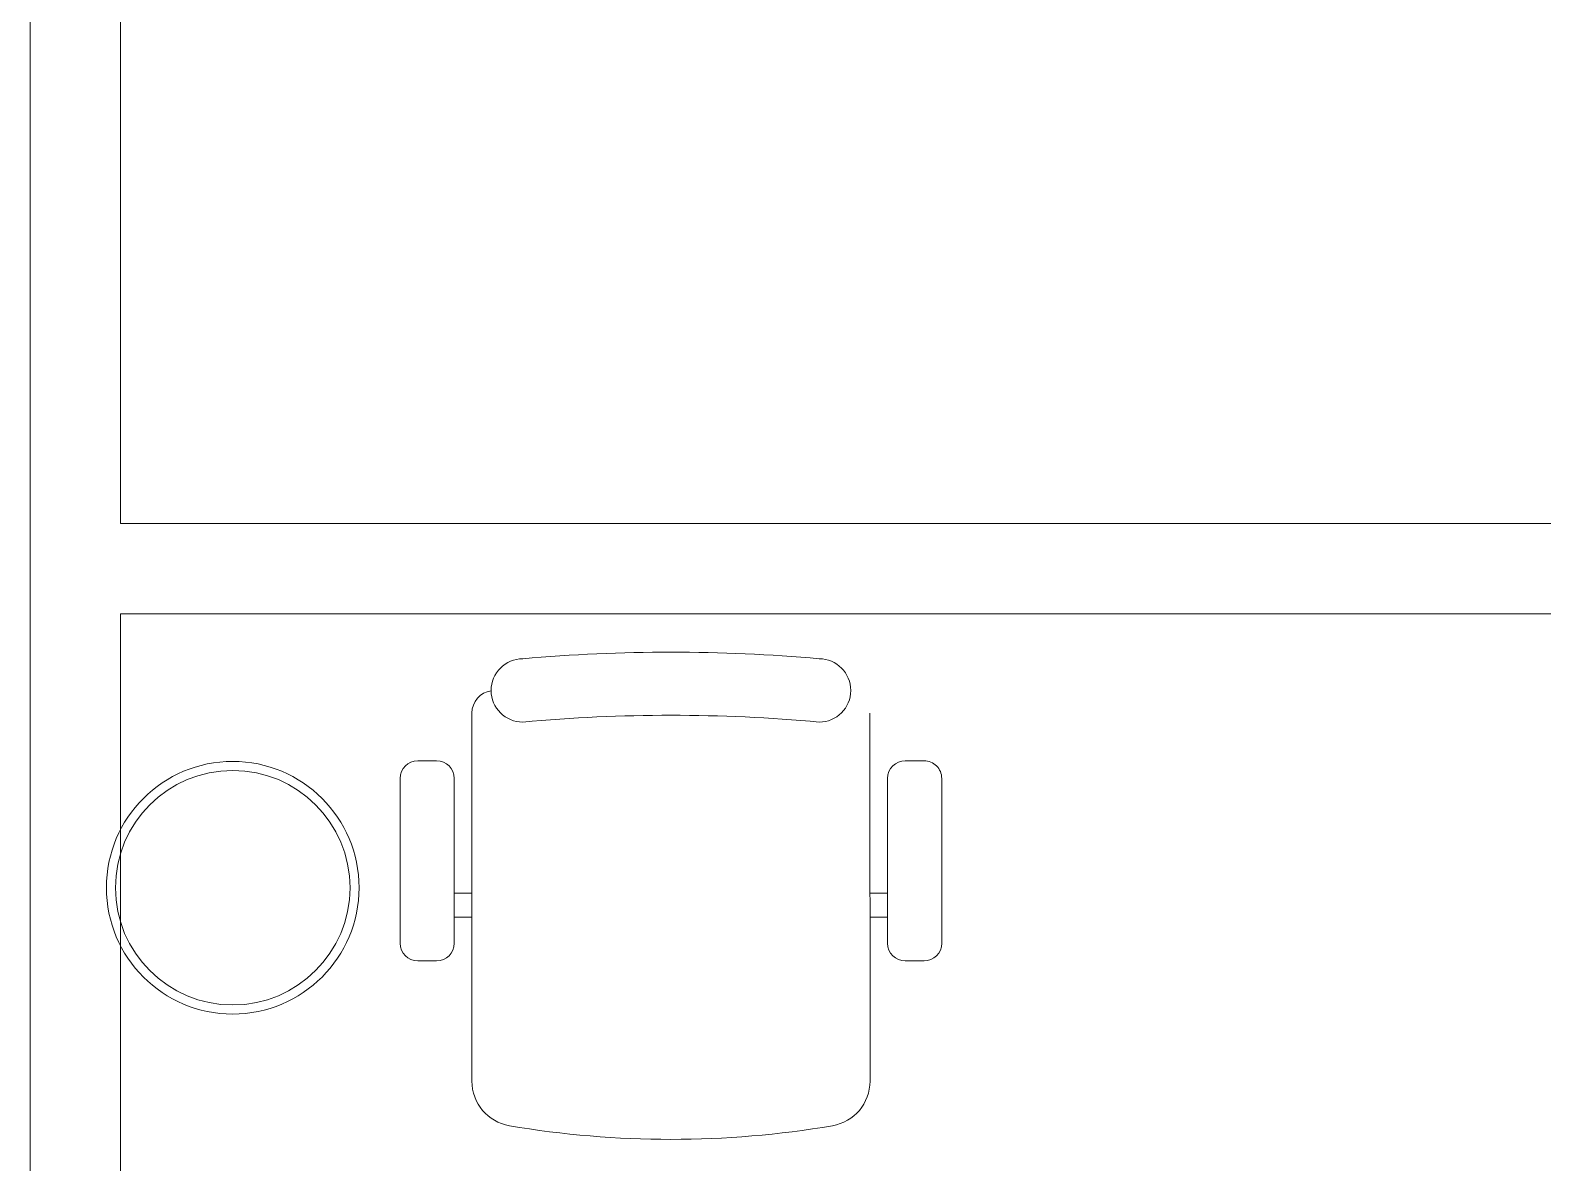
# Model space of a CAD drawing. Header units: millimetres. Extents: x -2143172 to 5255, y -610845 to 279739.
# Drawn here: x -1224691 to -1223015, y -26513 to -25258 of the extents above; entities that cross this region are included whole.
import ezdxf

# ---------------------------------------------------------------- set-up
doc = ezdxf.new("R2010")
doc.units = ezdxf.units.MM
doc.header["$LTSCALE"] = 30
doc.layers.get('0').update_dxf_attribs({"lineweight": 5})
for name, color, linetype, lineweight in [('LOADING', 163, 'Continuous', 5), ('NEW', 1, 'Continuous', 5), ('Walls', 32, 'Continuous', 5)]:
    doc.layers.add(name, color=color, linetype=linetype, lineweight=lineweight)

# ---------------------------------------------------------------- blocks, each defined once
blk = doc.blocks.new('WM00001-P')
blk.add_circle((0, 0), 0.14)
at = {"color": 8}
blk.add_circle((0, 0), 0.13, dxfattribs=at)
blk = doc.blocks.new('*X39')
at = {"color": 0}
for p, q in [((5, 3), (5, 3)), ((5, 3), (5, 3)), ((5, 3), (5, 3)), ((5, 3), (5, 3)), ((5, 3), (5, 3)), ((5, 3), (5, 3)), ((5, 3), (5, 3)), ((5, 3), (5, 3)), ((5, 3), (5, 3)), ((5, 3), (5, 3)), ((5, 3), (5, 3)), ((5, 3), (5, 3)), ((5, 3), (5, 3)), ((5, 3), (5, 3)), ((5, 3), (5, 3)), ((5, 3), (5, 3)), ((5, 3), (5, 3)), ((5, 3), (5, 3)), ((5, 3), (5, 3)), ((5, 3), (5, 3)), ((5, 3), (5, 3)), ((5, 3), (5, 3)), ((5, 3), (5, 3)), ((5, 3), (5, 3)), ((5, 3), (5, 3)), ((5, 3), (5, 3)), ((5, 3), (5, 3)), ((5, 3), (5, 3)), ((5, 3), (5, 3)), ((5, 3), (5, 3)), ((5, 3), (5, 3)), ((5, 3), (5, 3)), ((5, 3), (5, 3)), ((5, 3), (5, 3)), ((5, 3), (5, 3)), ((5, 3), (5, 3)), ((5, 3), (5, 3)), ((5, 3), (5, 3)), ((5, 3), (5, 3)), ((5, 3), (5, 3)), ((5, 3), (5, 3)), ((5, 3), (5, 3)), ((5, 3), (5, 3)), ((5, 3), (5, 3)), ((5, 3), (5, 3)), ((5, 3), (5, 3)), ((5, 3), (5, 3)), ((5, 3), (5, 3)), ((5, 3), (5, 3)), ((5, 3), (5, 3)), ((5, 3), (5, 3)), ((5, 3), (5, 3)), ((5, 3), (5, 3)), ((5, 3), (5, 3)), ((5, 3), (5, 3)), ((5, 3), (5, 3)), ((5, 3), (5, 3)), ((5, 3), (5, 3)), ((5, 3), (5, 3)), ((5, 3), (5, 3)), ((5, 3), (5, 3)), ((5, 3), (5, 3)), ((5, 3), (5, 3)), ((5, 3), (5, 3)), ((5, 3), (5, 3)), ((5, 3), (5, 3)), ((6, 3), (5, 3)), ((5, 3), (5, 3)), ((6, 3), (5, 3)), ((5, 3), (5, 3)), ((6, 3), (5, 3)), ((5, 3), (5, 3)), ((6, 3), (5, 3)), ((5, 3), (5, 3)), ((5, 3), (5, 3)), ((5, 3), (5, 3)), ((5, 3), (5, 3)), ((5, 3), (5, 3)), ((5, 3), (5, 3)), ((5, 3), (5, 3)), ((5, 3), (5, 3)), ((5, 3), (5, 3)), ((5, 3), (5, 3)), ((5, 3), (5, 3)), ((5, 3), (5, 3)), ((5, 3), (5, 3)), ((5, 3), (5, 3)), ((5, 3), (5, 3)), ((5, 3), (5, 3)), ((5, 3), (5, 3)), ((5, 3), (5, 3)), ((5, 3), (5, 3)), ((5, 3), (5, 3)), ((5, 3), (5, 3)), ((5, 3), (5, 3)), ((5, 3), (5, 3)), ((6, 3), (6, 3)), ((6, 3), (6, 3)), ((6, 3), (6, 3)), ((6, 3), (6, 3)), ((6, 3), (6, 3)), ((6, 3), (6, 3)), ((6, 3), (6, 3)), ((6, 3), (6, 3)), ((6, 3), (6, 3)), ((6, 3), (6, 3)), ((6, 3), (6, 3)), ((6, 3), (6, 3)), ((6, 3), (6, 3)), ((6, 3), (6, 3)), ((6, 3), (6, 3)), ((6, 3), (6, 3)), ((6, 3), (6, 3)), ((6, 3), (6, 3)), ((6, 3), (6, 3)), ((6, 3), (6, 3)), ((6, 3), (6, 3)), ((6, 3), (6, 3)), ((6, 3), (6, 3)), ((6, 3), (6, 3)), ((6, 3), (6, 3)), ((6, 3), (6, 3)), ((6, 3), (6, 3)), ((6, 3), (6, 3)), ((6, 3), (6, 3)), ((6, 3), (6, 3)), ((6, 3), (6, 3)), ((6, 3), (6, 3)), ((6, 3), (6, 3)), ((6, 3), (6, 3)), ((6, 3), (6, 3)), ((6, 3), (6, 3)), ((6, 3), (6, 3)), ((6, 3), (6, 3)), ((6, 3), (6, 3)), ((6, 3), (6, 3)), ((6, 3), (6, 3)), ((6, 3), (6, 3)), ((6, 3), (6, 3)), ((6, 3), (6, 3)), ((6, 3), (6, 3)), ((6, 3), (6, 3)), ((6, 3), (6, 3)), ((6, 3), (6, 3)), ((6, 3), (6, 3)), ((6, 3), (6, 3)), ((6, 3), (6, 3)), ((6, 3), (6, 3)), ((6, 3), (6, 3)), ((6, 3), (6, 3)), ((6, 3), (6, 3)), ((6, 3), (6, 3)), ((6, 3), (6, 3)), ((6, 3), (6, 3)), ((6, 3), (6, 3)), ((6, 3), (6, 3)), ((6, 3), (6, 3)), ((6, 3), (6, 3)), ((6, 3), (6, 3)), ((6, 3), (6, 3)), ((6, 3), (6, 3)), ((6, 3), (6, 3)), ((6, 3), (6, 3)), ((6, 3), (6, 3)), ((6, 3), (6, 3)), ((6, 3), (6, 3)), ((6, 3), (6, 3)), ((6, 3), (6, 3)), ((6, 3), (6, 3)), ((6, 3), (6, 3)), ((6, 3), (6, 3)), ((6, 3), (6, 3)), ((6, 3), (6, 3)), ((6, 3), (6, 3)), ((6, 3), (6, 3)), ((6, 3), (6, 3)), ((6, 3), (6, 3)), ((6, 3), (6, 3)), ((6, 3), (6, 3)), ((6, 3), (6, 3)), ((6, 3), (6, 3)), ((6, 3), (6, 3)), ((6, 3), (6, 3)), ((6, 3), (6, 3)), ((6, 3), (6, 3)), ((6, 3), (6, 3)), ((6, 3), (6, 3)), ((6, 3), (6, 3)), ((6, 3), (6, 3)), ((6, 3), (6, 3)), ((6, 3), (6, 3)), ((6, 3), (6, 3)), ((6, 3), (6, 3)), ((6, 3), (6, 3)), ((6, 3), (6, 3)), ((6, 3), (6, 3)), ((6, 3), (6, 3)), ((6, 3), (6, 3)), ((6, 3), (6, 3)), ((6, 3), (6, 3)), ((6, 3), (6, 3)), ((6, 3), (6, 3)), ((6, 3), (6, 3)), ((6, 3), (6, 3)), ((6, 3), (6, 3)), ((6, 3), (6, 3)), ((6, 3), (6, 3)), ((6, 3), (6, 3)), ((6, 3), (6, 3)), ((6, 3), (6, 3)), ((6, 3), (6, 3)), ((6, 3), (6, 3)), ((6, 3), (6, 3)), ((6, 3), (6, 3)), ((6, 3), (6, 3)), ((6, 3), (6, 3)), ((6, 3), (6, 3)), ((6, 3), (6, 3)), ((6, 3), (6, 3)), ((6, 3), (6, 3)), ((6, 3), (6, 3)), ((6, 3), (6, 3)), ((6, 3), (6, 3)), ((6, 3), (6, 3)), ((6, 3), (6, 3)), ((6, 3), (6, 3)), ((6, 3), (6, 3)), ((6, 3), (6, 3)), ((6, 3), (6, 3)), ((6, 3), (6, 3)), ((6, 3), (6, 3)), ((6, 3), (6, 3)), ((6, 3), (6, 3)), ((6, 3), (6, 3)), ((6, 3), (6, 3)), ((6, 3), (6, 3)), ((6, 3), (6, 3)), ((6, 3), (6, 3)), ((6, 3), (6, 3)), ((6, 3), (6, 3)), ((6, 3), (6, 3)), ((6, 3), (6, 3)), ((6, 3), (6, 3)), ((6, 3), (6, 3)), ((6, 3), (6, 3)), ((6, 3), (6, 3)), ((6, 3), (6, 3)), ((6, 3), (6, 3)), ((6, 3), (6, 3)), ((6, 3), (6, 3)), ((6, 3), (6, 3)), ((6, 3), (6, 3)), ((6, 3), (6, 3)), ((6, 3), (6, 3)), ((6, 3), (6, 3)), ((6, 3), (6, 3)), ((6, 3), (6, 3)), ((6, 3), (6, 3)), ((6, 3), (6, 3)), ((6, 3), (6, 3)), ((6, 3), (6, 3)), ((6, 3), (6, 3)), ((6, 3), (6, 3)), ((6, 3), (6, 3)), ((6, 3), (6, 3)), ((6, 3), (6, 3)), ((6, 3), (6, 3)), ((6, 3), (6, 3)), ((6, 3), (6, 3)), ((6, 3), (6, 3)), ((6, 3), (6, 3)), ((6, 3), (6, 3)), ((6, 3), (6, 3)), ((6, 3), (6, 3)), ((6, 3), (6, 3)), ((6, 3), (6, 3)), ((6, 3), (6, 3)), ((6, 3), (6, 3)), ((6, 3), (6, 3)), ((6, 3), (6, 3)), ((6, 3), (6, 3)), ((6, 3), (6, 3)), ((6, 3), (6, 3)), ((6, 3), (6, 3)), ((6, 3), (6, 3)), ((6, 3), (6, 3)), ((6, 3), (6, 3)), ((6, 3), (6, 3)), ((6, 3), (6, 3)), ((6, 3), (6, 3)), ((6, 3), (6, 3)), ((6, 3), (6, 3)), ((6, 3), (6, 3)), ((6, 3), (6, 3)), ((6, 3), (6, 3)), ((6, 3), (6, 3)), ((6, 3), (6, 3)), ((6, 3), (6, 3)), ((6, 3), (6, 3)), ((6, 3), (6, 3)), ((6, 3), (5, 3)), ((6, 3), (5, 3)), ((6, 3), (5, 3)), ((6, 3), (5, 3)), ((6, 3), (5, 3)), ((6, 3), (6, 3)), ((6, 3), (6, 3)), ((6, 3), (6, 3)), ((6, 3), (6, 3)), ((6, 3), (6, 3)), ((6, 3), (6, 3)), ((6, 3), (6, 3)), ((6, 3), (6, 3)), ((6, 3), (6, 3)), ((6, 3), (6, 3)), ((6, 3), (6, 3)), ((6, 3), (6, 3)), ((6, 3), (6, 3)), ((6, 3), (6, 3)), ((6, 3), (6, 3)), ((6, 3), (6, 3)), ((6, 3), (6, 3)), ((6, 3), (6, 3)), ((6, 3), (6, 3)), ((6, 3), (6, 3)), ((6, 3), (6, 3)), ((6, 3), (6, 3)), ((6, 3), (6, 3)), ((6, 3), (6, 3)), ((6, 3), (6, 3)), ((6, 3), (6, 3)), ((6, 3), (6, 3)), ((6, 3), (6, 3)), ((6, 3), (6, 3)), ((6, 3), (6, 3)), ((6, 3), (6, 3)), ((6, 3), (6, 3)), ((6, 3), (6, 3)), ((6, 3), (6, 3)), ((6, 3), (6, 3)), ((6, 3), (6, 3)), ((6, 3), (6, 3)), ((6, 3), (6, 3)), ((6, 3), (6, 3)), ((6, 3), (6, 3)), ((6, 3), (6, 3)), ((6, 3), (6, 3)), ((6, 3), (6, 3)), ((6, 3), (6, 3)), ((6, 3), (6, 3)), ((6, 3), (6, 3)), ((6, 3), (6, 3)), ((6, 3), (6, 3)), ((6, 3), (6, 3)), ((6, 3), (6, 3)), ((6, 3), (6, 3)), ((6, 3), (6, 3)), ((6, 3), (6, 3)), ((6, 3), (6, 3)), ((6, 3), (6, 3)), ((6, 3), (6, 3)), ((6, 3), (6, 3)), ((6, 3), (6, 3)), ((6, 3), (6, 3)), ((6, 3), (6, 3)), ((6, 3), (6, 3)), ((6, 3), (6, 3)), ((6, 3), (6, 3)), ((6, 3), (6, 3)), ((6, 3), (6, 3)), ((6, 3), (6, 3)), ((6, 3), (6, 3)), ((6, 3), (6, 3)), ((6, 3), (6, 3)), ((6, 3), (6, 3)), ((6, 3), (6, 3)), ((6, 3), (6, 3)), ((6, 3), (6, 3)), ((6, 3), (6, 3)), ((6, 3), (6, 3)), ((6, 3), (6, 3)), ((6, 3), (6, 3)), ((6, 3), (6, 3)), ((6, 3), (6, 3)), ((6, 3), (6, 3)), ((6, 3), (6, 3)), ((6, 3), (6, 3)), ((6, 3), (6, 3)), ((6, 3), (6, 3)), ((6, 3), (6, 3)), ((6, 3), (6, 3)), ((6, 3), (6, 3)), ((6, 3), (6, 3)), ((6, 3), (6, 3)), ((6, 3), (6, 3)), ((6, 3), (6, 3)), ((6, 3), (6, 3)), ((6, 3), (6, 3)), ((6, 3), (6, 3)), ((6, 3), (6, 3)), ((6, 3), (6, 3)), ((6, 3), (6, 3)), ((6, 3), (6, 3)), ((6, 3), (6, 3)), ((6, 3), (6, 3)), ((6, 3), (6, 3)), ((6, 3), (6, 3)), ((6, 3), (6, 3)), ((6, 3), (6, 3)), ((6, 3), (6, 3)), ((6, 3), (6, 3)), ((6, 3), (6, 3)), ((6, 3), (6, 3)), ((6, 3), (6, 3)), ((6, 3), (6, 3)), ((6, 3), (6, 3)), ((6, 3), (6, 3)), ((6, 3), (6, 3)), ((6, 3), (6, 3)), ((6, 3), (6, 3)), ((6, 3), (6, 3)), ((6, 3), (6, 3)), ((6, 3), (6, 3)), ((6, 3), (6, 3)), ((6, 3), (6, 3)), ((6, 3), (6, 3)), ((6, 3), (6, 3)), ((6, 3), (6, 3)), ((6, 3), (6, 3)), ((6, 3), (6, 3)), ((6, 3), (6, 3)), ((6, 3), (6, 3)), ((6, 3), (6, 3)), ((6, 3), (6, 3)), ((6, 3), (6, 3)), ((6, 3), (6, 3)), ((6, 3), (6, 3)), ((6, 3), (6, 3)), ((6, 3), (6, 3)), ((6, 3), (6, 3)), ((6, 3), (6, 3)), ((6, 3), (6, 3)), ((6, 3), (6, 3)), ((6, 3), (6, 3)), ((6, 3), (6, 3)), ((6, 3), (6, 3)), ((6, 3), (6, 3)), ((6, 3), (6, 3)), ((6, 3), (6, 3)), ((6, 3), (6, 3)), ((6, 3), (6, 3)), ((6, 3), (6, 3)), ((6, 3), (6, 3)), ((6, 3), (6, 3)), ((6, 3), (6, 3)), ((6, 3), (6, 3)), ((6, 3), (6, 3)), ((6, 3), (6, 3)), ((6, 3), (6, 3)), ((6, 3), (6, 3)), ((6, 3), (6, 3)), ((6, 3), (6, 3)), ((6, 3), (6, 3)), ((6, 3), (6, 3)), ((6, 3), (6, 3)), ((6, 3), (6, 3)), ((6, 3), (6, 3)), ((6, 3), (6, 3)), ((6, 3), (6, 3)), ((6, 3), (6, 3)), ((6, 3), (6, 3)), ((6, 3), (6, 3)), ((6, 3), (6, 3)), ((6, 3), (6, 3)), ((6, 3), (6, 3)), ((6, 3), (6, 3)), ((6, 3), (6, 3)), ((6, 3), (6, 3)), ((6, 3), (6, 3)), ((6, 3), (6, 3)), ((6, 3), (6, 3)), ((6, 3), (6, 3)), ((6, 3), (6, 3)), ((6, 3), (6, 3)), ((6, 3), (6, 3)), ((6, 3), (6, 3)), ((6, 3), (6, 3)), ((6, 3), (6, 3)), ((6, 3), (6, 3)), ((6, 3), (6, 3)), ((6, 3), (6, 3)), ((6, 3), (6, 3)), ((6, 3), (6, 3)), ((6, 3), (6, 3)), ((6, 3), (6, 3)), ((6, 3), (6, 3)), ((6, 3), (6, 3)), ((6, 3), (6, 3)), ((6, 3), (6, 3)), ((6, 3), (6, 3)), ((6, 3), (6, 3)), ((6, 3), (6, 3)), ((6, 3), (6, 3)), ((6, 3), (6, 3)), ((6, 3), (6, 3)), ((6, 3), (6, 3)), ((6, 3), (6, 3)), ((6, 3), (6, 3)), ((6, 3), (6, 3)), ((6, 3), (6, 3)), ((6, 3), (6, 3)), ((6, 3), (6, 3)), ((6, 3), (6, 3)), ((6, 3), (6, 3)), ((6, 3), (6, 3)), ((6, 3), (6, 3)), ((6, 3), (6, 3)), ((6, 3), (6, 3)), ((6, 3), (6, 3)), ((6, 3), (6, 3)), ((6, 3), (6, 3)), ((6, 3), (6, 3)), ((6, 3), (6, 3)), ((6, 3), (6, 3)), ((6, 3), (6, 3)), ((6, 3), (6, 3)), ((6, 3), (6, 3)), ((6, 3), (6, 3)), ((6, 3), (6, 3)), ((6, 3), (6, 3)), ((6, 3), (6, 3)), ((6, 3), (6, 3)), ((6, 3), (6, 3)), ((6, 3), (6, 3)), ((6, 3), (6, 3)), ((6, 3), (6, 3)), ((6, 3), (6, 3)), ((6, 3), (6, 3)), ((6, 3), (6, 3)), ((6, 3), (6, 3)), ((6, 3), (6, 3)), ((6, 3), (6, 3)), ((6, 3), (6, 3)), ((6, 3), (6, 3)), ((6, 3), (6, 3)), ((6, 3), (6, 3)), ((6, 3), (6, 3)), ((6, 3), (6, 3)), ((6, 3), (6, 3)), ((6, 3), (6, 3)), ((6, 3), (6, 3)), ((6, 3), (6, 3)), ((6, 3), (6, 3)), ((6, 3), (6, 3)), ((6, 3), (6, 3)), ((6, 3), (6, 3)), ((6, 3), (6, 3)), ((6, 3), (6, 3)), ((6, 3), (6, 3)), ((6, 3), (6, 3)), ((6, 3), (6, 3)), ((6, 3), (6, 3)), ((6, 3), (6, 3)), ((6, 3), (6, 3)), ((6, 3), (6, 3)), ((6, 3), (6, 3)), ((6, 3), (6, 3)), ((6, 3), (6, 3)), ((6, 3), (6, 3)), ((6, 3), (6, 3)), ((6, 3), (6, 3)), ((6, 3), (6, 3)), ((6, 3), (6, 3)), ((6, 3), (6, 3)), ((6, 3), (6, 3)), ((6, 3), (6, 3)), ((6, 3), (6, 3)), ((6, 3), (6, 3)), ((6, 3), (6, 3)), ((6, 3), (6, 3)), ((6, 3), (6, 3)), ((6, 3), (6, 3)), ((6, 3), (6, 3)), ((6, 3), (6, 3)), ((6, 3), (6, 3)), ((6, 3), (6, 3)), ((6, 3), (6, 3)), ((6, 3), (6, 3)), ((6, 3), (6, 3)), ((6, 3), (6, 3)), ((6, 3), (6, 3)), ((6, 3), (6, 3)), ((6, 3), (6, 3)), ((6, 3), (6, 3)), ((6, 3), (6, 3)), ((6, 3), (6, 3)), ((6, 3), (6, 3)), ((6, 3), (6, 3)), ((6, 3), (6, 3)), ((6, 3), (6, 3)), ((6, 3), (6, 3)), ((6, 3), (6, 3)), ((6, 3), (6, 3)), ((6, 3), (6, 3)), ((6, 3), (6, 3)), ((6, 3), (6, 3)), ((6, 3), (6, 3)), ((6, 3), (6, 3)), ((6, 3), (6, 3)), ((6, 3), (6, 3)), ((6, 3), (6, 3)), ((6, 3), (6, 3)), ((6, 3), (6, 3)), ((6, 3), (6, 3)), ((6, 3), (6, 3)), ((6, 3), (6, 3)), ((6, 3), (6, 3)), ((6, 3), (6, 3)), ((6, 3), (6, 3)), ((6, 3), (6, 3)), ((6, 3), (6, 3)), ((6, 3), (6, 3))]:
    blk.add_line(p, q, dxfattribs=at)
blk = doc.blocks.new('*X40')
at = {"color": 0}
for p, q in [((13, 1), (13, 1)), ((13, 1), (13, 1)), ((13, 1), (13, 1)), ((13, 1), (13, 1)), ((13, 1), (13, 1)), ((13, 1), (13, 1)), ((13, 1), (13, 1)), ((13, 1), (13, 1)), ((13, 1), (13, 1)), ((13, 1), (13, 1)), ((13, 1), (13, 1)), ((13, 1), (13, 1)), ((13, 1), (13, 1)), ((13, 1), (13, 1)), ((13, 1), (13, 1)), ((13, 1), (14, 1)), ((13, 1), (14, 1)), ((13, 1), (14, 1)), ((13, 1), (13, 1)), ((13, 1), (13, 1)), ((13, 1), (13, 1)), ((13, 1), (13, 1)), ((13, 1), (13, 1)), ((13, 1), (13, 1)), ((13, 1), (13, 1)), ((13, 1), (13, 1)), ((13, 1), (13, 1)), ((13, 1), (13, 1)), ((13, 1), (13, 1)), ((13, 1), (13, 1)), ((13, 1), (13, 1)), ((13, 1), (13, 1)), ((13, 1), (13, 1)), ((13, 1), (13, 1)), ((13, 1), (13, 1)), ((13, 1), (13, 1)), ((13, 1), (13, 1)), ((13, 1), (13, 1)), ((13, 1), (13, 1)), ((13, 1), (13, 1)), ((13, 1), (13, 1)), ((13, 1), (13, 1)), ((13, 1), (13, 1)), ((13, 1), (13, 1)), ((13, 1), (13, 1)), ((13, 1), (13, 1)), ((13, 1), (13, 1)), ((13, 1), (13, 1)), ((13, 1), (13, 1)), ((13, 1), (13, 1)), ((13, 1), (13, 1)), ((13, 1), (13, 1)), ((13, 1), (13, 1)), ((13, 1), (13, 1)), ((13, 1), (13, 1)), ((13, 1), (13, 1)), ((13, 1), (13, 1)), ((13, 1), (13, 1)), ((13, 1), (13, 1)), ((13, 1), (13, 1)), ((13, 1), (13, 1)), ((13, 1), (13, 1)), ((13, 1), (13, 1)), ((13, 1), (13, 1)), ((13, 1), (13, 1)), ((13, 1), (13, 1)), ((13, 1), (13, 1)), ((13, 1), (13, 1)), ((13, 1), (13, 1)), ((13, 1), (13, 1)), ((13, 1), (13, 1)), ((13, 1), (13, 1)), ((13, 1), (13, 1)), ((13, 1), (13, 1)), ((13, 1), (13, 1)), ((13, 1), (13, 1)), ((13, 1), (13, 1)), ((13, 1), (13, 1)), ((13, 1), (13, 1)), ((13, 1), (13, 1)), ((13, 1), (13, 1)), ((13, 1), (13, 1)), ((13, 1), (13, 1)), ((13, 1), (13, 1)), ((13, 1), (13, 1)), ((13, 1), (13, 1)), ((13, 1), (13, 1)), ((13, 1), (13, 1)), ((13, 1), (13, 1)), ((13, 1), (13, 1)), ((13, 1), (13, 1)), ((13, 1), (13, 1)), ((13, 1), (13, 1)), ((13, 1), (13, 1)), ((13, 1), (13, 1)), ((13, 1), (13, 1)), ((13, 1), (13, 1)), ((13, 1), (13, 1)), ((13, 1), (13, 1)), ((13, 1), (13, 1)), ((13, 1), (13, 1)), ((13, 1), (13, 1)), ((13, 1), (13, 1)), ((13, 1), (13, 1)), ((13, 1), (13, 1)), ((13, 1), (13, 1)), ((13, 1), (13, 1)), ((13, 1), (13, 1)), ((13, 1), (13, 1)), ((13, 1), (13, 1)), ((13, 1), (13, 1)), ((13, 1), (13, 1)), ((13, 1), (13, 1)), ((13, 1), (13, 1)), ((13, 1), (13, 1)), ((13, 1), (13, 1)), ((13, 1), (13, 1)), ((13, 1), (13, 1)), ((13, 1), (13, 1)), ((13, 1), (13, 1)), ((13, 1), (13, 1)), ((13, 1), (13, 1)), ((13, 1), (13, 1)), ((13, 1), (14, 1)), ((13, 0), (13, 0)), ((13, 0), (13, 0)), ((13, 0), (13, 0)), ((13, 0), (13, 0)), ((13, 0), (13, 0)), ((13, 0), (13, 0)), ((13, 0), (13, 0)), ((13, 0), (13, 0)), ((13, 0), (13, 0)), ((13, 0), (13, 0)), ((13, 0), (13, 0)), ((13, 0), (13, 0)), ((13, 0), (13, 0)), ((13, 0), (13, 0)), ((13, 0), (13, 0)), ((13, 0), (13, 0)), ((13, 0), (13, 0)), ((13, 0), (13, 0)), ((13, 0), (13, 0)), ((13, 0), (13, 0)), ((13, 0), (13, 0)), ((13, 0), (13, 0)), ((13, 0), (13, 0)), ((13, 0), (13, 0)), ((13, 0), (13, 0)), ((13, 0), (13, 0)), ((13, 0), (13, 0)), ((13, 0), (13, 0)), ((13, 0), (13, 0)), ((13, 0), (13, 0)), ((13, 0), (13, 0)), ((13, 0), (13, 0)), ((13, 0), (13, 0)), ((13, 0), (13, 0)), ((13, 0), (13, 0)), ((13, 0), (13, 0)), ((13, 0), (13, 0)), ((13, 0), (13, 0)), ((13, 0), (13, 0)), ((13, 0), (13, 0)), ((13, 0), (13, 0)), ((13, 0), (13, 0)), ((13, 0), (13, 0)), ((13, 0), (13, 0)), ((13, 0), (13, 0)), ((13, 0), (13, 0)), ((13, 0), (13, 0)), ((13, 0), (13, 0)), ((13, 0), (14, 0)), ((13, 0), (14, 0)), ((13, 0), (13, 0)), ((13, 0), (14, 0)), ((14, 1), (14, 1)), ((14, 1), (14, 1)), ((14, 1), (14, 1)), ((14, 1), (14, 1)), ((14, 1), (14, 1)), ((14, 1), (14, 1)), ((14, 1), (14, 1)), ((14, 1), (14, 1)), ((14, 1), (14, 1)), ((14, 1), (14, 1)), ((14, 1), (14, 1)), ((14, 1), (14, 1)), ((14, 1), (14, 1)), ((14, 1), (14, 1)), ((14, 1), (14, 1)), ((14, 1), (14, 1)), ((14, 1), (14, 1)), ((14, 1), (14, 1)), ((14, 1), (14, 1)), ((14, 1), (14, 1)), ((14, 1), (14, 1)), ((14, 1), (14, 1)), ((14, 1), (14, 1)), ((14, 1), (14, 1)), ((14, 1), (14, 1)), ((14, 1), (14, 1)), ((14, 1), (14, 1)), ((14, 1), (14, 1)), ((14, 1), (14, 1)), ((14, 1), (14, 1)), ((14, 1), (14, 1)), ((14, 1), (14, 1)), ((14, 1), (14, 1)), ((14, 1), (14, 1)), ((14, 1), (14, 1)), ((14, 1), (14, 1)), ((14, 1), (14, 1)), ((14, 1), (14, 1)), ((14, 1), (14, 1)), ((14, 1), (14, 1)), ((14, 1), (14, 1)), ((14, 1), (14, 1)), ((14, 1), (14, 1)), ((14, 1), (14, 1)), ((14, 1), (14, 1)), ((14, 1), (14, 1)), ((14, 1), (14, 1)), ((14, 1), (14, 1)), ((14, 1), (14, 1)), ((14, 1), (14, 1)), ((14, 1), (14, 1)), ((14, 1), (14, 1)), ((14, 1), (14, 1)), ((14, 1), (14, 1)), ((14, 1), (14, 1)), ((14, 1), (14, 1)), ((14, 1), (14, 1)), ((14, 1), (14, 1)), ((14, 1), (14, 1)), ((14, 1), (14, 1)), ((14, 1), (14, 1)), ((14, 1), (14, 1)), ((14, 1), (14, 1)), ((14, 1), (14, 1)), ((14, 1), (14, 1)), ((14, 1), (14, 1)), ((14, 1), (14, 1)), ((14, 1), (14, 1)), ((14, 1), (14, 1)), ((14, 1), (14, 1)), ((14, 1), (14, 1)), ((14, 1), (14, 1)), ((14, 1), (14, 1)), ((14, 1), (14, 1)), ((14, 1), (14, 1)), ((14, 1), (14, 1)), ((14, 1), (14, 1)), ((14, 1), (14, 1)), ((14, 1), (14, 1)), ((14, 1), (14, 1)), ((14, 1), (14, 1)), ((14, 1), (14, 1)), ((14, 1), (14, 1)), ((14, 1), (14, 1)), ((14, 1), (14, 1)), ((14, 1), (14, 1)), ((14, 1), (14, 1)), ((14, 1), (14, 1)), ((14, 1), (14, 1)), ((14, 1), (14, 1)), ((14, 1), (14, 1)), ((14, 1), (14, 1)), ((14, 1), (14, 1)), ((14, 1), (14, 1)), ((14, 0), (14, 0)), ((14, 0), (14, 0)), ((14, 0), (14, 0)), ((14, 0), (14, 0)), ((14, 0), (14, 0)), ((14, 0), (14, 0)), ((14, 0), (14, 0)), ((14, 0), (14, 0)), ((14, 0), (14, 0)), ((14, 0), (14, 0)), ((14, 0), (14, 0)), ((14, 0), (14, 0)), ((14, 0), (14, 0)), ((14, 0), (14, 0)), ((14, 0), (14, 0)), ((14, 0), (14, 0)), ((14, 0), (14, 0)), ((14, 0), (14, 0)), ((14, 0), (14, 0)), ((14, 0), (14, 0)), ((14, 0), (14, 0)), ((14, 0), (14, 0)), ((14, 0), (14, 0)), ((14, 0), (14, 0)), ((14, 0), (14, 0)), ((14, 0), (14, 0)), ((14, 0), (14, 0)), ((14, 0), (14, 0)), ((14, 0), (14, 0)), ((14, 0), (14, 0)), ((14, 0), (14, 0)), ((14, 0), (14, 0)), ((14, 0), (14, 0)), ((14, 0), (14, 0)), ((14, 0), (14, 0)), ((14, 0), (14, 0)), ((14, 0), (14, 0)), ((14, 0), (14, 0)), ((14, 0), (14, 0)), ((14, 0), (14, 0)), ((14, 0), (14, 0)), ((14, 0), (14, 0)), ((14, 0), (14, 0)), ((14, 0), (14, 0)), ((14, 0), (14, 0)), ((14, 0), (14, 0)), ((14, 0), (14, 0)), ((14, 0), (14, 0)), ((13, 0), (13, 0)), ((13, 0), (14, 0)), ((13, 0), (13, 0)), ((13, 0), (14, 0)), ((13, 0), (13, 0)), ((13, 0), (14, 0)), ((13, 0), (13, 0)), ((13, 0), (13, 0)), ((13, 0), (13, 0)), ((13, 0), (13, 0)), ((13, 0), (14, 0)), ((13, 0), (13, 0)), ((13, 0), (14, 0)), ((13, 0), (13, 0)), ((13, 0), (14, 0)), ((13, 0), (13, 0)), ((13, 0), (14, 0)), ((13, 0), (13, 0)), ((13, 0), (14, 0)), ((13, 0), (13, 0)), ((13, 0), (14, 0)), ((13, 0), (13, 0)), ((13, 0), (14, 0)), ((13, 0), (13, 0)), ((13, 0), (13, 0)), ((13, 0), (13, 0)), ((13, 0), (14, 0)), ((13, 0), (13, 0)), ((13, 0), (14, 0)), ((13, 0), (13, 0)), ((13, 0), (14, 0)), ((13, 0), (13, 0)), ((13, 0), (14, 0)), ((13, 0), (13, 0)), ((13, 0), (13, 0)), ((13, 0), (13, 0)), ((13, 0), (13, 0)), ((13, 0), (13, 0)), ((13, 0), (13, 0)), ((13, 0), (13, 0)), ((13, 0), (13, 0)), ((13, 0), (13, 0)), ((13, 0), (13, 0)), ((13, 0), (13, 0)), ((13, 0), (13, 0)), ((13, 0), (13, 0)), ((13, 0), (13, 0)), ((13, 0), (13, 0)), ((13, 0), (13, 0)), ((13, 0), (13, 0)), ((13, 0), (13, 0)), ((13, 0), (13, 0)), ((13, 0), (13, 0)), ((13, 0), (13, 0)), ((13, 0), (13, 0)), ((13, 0), (13, 0)), ((13, 0), (13, 0)), ((13, 0), (13, 0)), ((13, 0), (13, 0)), ((13, 0), (13, 0)), ((13, 0), (13, 0)), ((13, 0), (13, 0)), ((13, 0), (13, 0)), ((13, 0), (13, 0)), ((13, -1), (13, -1)), ((13, -1), (13, -1)), ((13, -1), (13, -1)), ((13, -1), (13, -1)), ((13, -1), (13, -1)), ((13, -1), (14, -1)), ((13, -1), (13, -1)), ((14, 0), (14, 0)), ((14, 0), (14, 0)), ((14, 0), (14, 0)), ((14, 0), (14, 0)), ((14, 0), (14, 0)), ((14, 0), (14, 0)), ((14, 0), (14, 0)), ((14, 0), (14, 0)), ((14, 0), (14, 0)), ((14, 0), (14, 0)), ((14, 0), (14, 0)), ((14, 0), (14, 0)), ((14, 0), (14, 0)), ((14, 0), (14, 0)), ((14, 0), (14, 0)), ((13, 0), (14, 0)), ((14, 0), (14, 0)), ((14, 0), (14, 0)), ((14, 0), (14, 0)), ((14, 0), (14, 0)), ((14, 0), (14, 0)), ((14, 0), (14, 0)), ((14, 0), (14, 0)), ((14, 0), (14, 0)), ((14, 0), (14, 0)), ((14, 0), (14, 0)), ((14, 0), (14, 0)), ((14, 0), (14, 0)), ((14, 0), (14, 0)), ((14, 0), (14, 0)), ((14, 0), (14, 0)), ((14, 0), (14, 0)), ((14, 0), (14, 0)), ((14, 0), (14, 0)), ((14, 0), (14, 0)), ((14, 0), (14, 0)), ((14, 0), (14, 0)), ((14, 0), (14, 0)), ((14, 0), (14, 0)), ((14, 0), (14, 0)), ((14, 0), (14, 0)), ((14, 0), (14, 0)), ((14, 0), (14, 0)), ((14, 0), (14, 0)), ((14, 0), (14, 0)), ((14, 0), (14, 0)), ((14, 0), (14, 0)), ((14, 0), (14, 0)), ((14, 0), (14, 0)), ((14, 0), (14, 0)), ((14, -1), (14, -1)), ((14, -1), (14, -1)), ((14, -1), (14, -1)), ((14, -1), (14, -1)), ((14, -1), (14, -1))]:
    blk.add_line(p, q, dxfattribs=at)
blk = doc.blocks.new('GF21018-P')
at = {"color": 0}
for p, q in [((-0.2207, 0.4756), (-0.2207, 0.0675)), ((0.2205, 0.4756), (0.2205, 0.0675)), ((-0.2806, 0.3422), (-0.2598, 0.3422)), ((0.2596, 0.3422), (0.2804, 0.3422)), ((-0.3002, 0.3226), (-0.3002, 0.14)), ((-0.2402, 0.3226), (-0.2402, 0.14)), ((0.24, 0.3226), (0.24, 0.14)), ((0.3, 0.3226), (0.3, 0.14)), ((-0.2402, 0.2937), (-0.2207, 0.2937)), ((0.2205, 0.2937), (0.24, 0.2937)), ((-0.2402, 0.2671), (-0.2207, 0.2671)), ((0.2205, 0.2671), (0.24, 0.2671)), ((-0.2806, 0.1204), (-0.2598, 0.1204)), ((0.2596, 0.1204), (0.2804, 0.1204))]:
    blk.add_line(p, q, dxfattribs=at)
for points in [[(0.24, 0.2937), (0.24, 0.2937), (0.24, 0.2937), (0.24, 0.2937), (0.24, 0.2937), (0.24, 0.2937), (0.24, 0.2937), (0.24, 0.2937), (0.24, 0.2937), (0.24, 0.2937), (0.24, 0.2937), (0.24, 0.2937), (0.24, 0.2937), (0.24, 0.2937), (0.24, 0.2937), (0.24, 0.2937), (0.24, 0.2937), (0.24, 0.2937), (0.24, 0.2937), (0.24, 0.2937), (0.24, 0.2937), (0.24, 0.2937), (0.24, 0.2937), (0.24, 0.2937), (0.24, 0.2937), (0.24, 0.2937), (0.24, 0.2937), (0.24, 0.2937), (0.24, 0.2937), (0.24, 0.2937), (0.24, 0.2937), (0.24, 0.2937), (0.24, 0.2937), (0.24, 0.2937), (0.24, 0.2937), (0.24, 0.2937), (0.24, 0.2937), (0.24, 0.2937), (0.24, 0.2937), (0.24, 0.2937), (0.24, 0.2937), (0.24, 0.2937), (0.24, 0.2937), (0.24, 0.2937), (0.24, 0.2937), (0.24, 0.2937), (0.24, 0.2937), (0.24, 0.2937), (0.24, 0.2937), (0.24, 0.2937), (0.24, 0.2937), (0.24, 0.2937), (0.24, 0.2937), (0.24, 0.2937), (0.24, 0.2937), (0.24, 0.2937), (0.24, 0.2937), (0.24, 0.2937), (0.24, 0.2937), (0.24, 0.2937), (0.24, 0.2937), (0.24, 0.2937), (0.24, 0.2937), (0.24, 0.2937), (0.24, 0.2937), (0.24, 0.2937), (0.24, 0.2937), (0.24, 0.2937), (0.24, 0.2937), (0.24, 0.2937), (0.24, 0.2937), (0.24, 0.2937), (0.24, 0.2937), (0.24, 0.2937), (0.24, 0.2937), (0.24, 0.2937), (0.24, 0.2937), (0.24, 0.2937), (0.24, 0.2937), (0.24, 0.2937), (0.24, 0.2937), (0.24, 0.2937), (0.24, 0.2937), (0.24, 0.2937), (0.24, 0.2937), (0.24, 0.2937), (0.24, 0.2937), (0.24, 0.2937), (0.24, 0.2937), (0.24, 0.2937), (0.24, 0.2937), (0.24, 0.2937), (0.24, 0.2937), (0.24, 0.2937), (0.24, 0.2937), (0.24, 0.2937), (0.24, 0.2937), (0.24, 0.2937), (0.24, 0.2937), (0.24, 0.2937), (0.24, 0.2937), (0.24, 0.2937), (0.24, 0.2937), (0.24, 0.2937), (0.24, 0.2937), (0.24, 0.2937), (0.24, 0.2937), (0.24, 0.2937), (0.24, 0.2937), (0.24, 0.2937), (0.24, 0.2937), (0.24, 0.2937), (0.24, 0.2937), (0.24, 0.2937), (0.24, 0.2937), (0.24, 0.2937), (0.24, 0.2937), (0.24, 0.2937), (0.24, 0.2937), (0.24, 0.2937), (0.24, 0.2937), (0.24, 0.2937), (0.24, 0.2937), (0.24, 0.2937), (0.24, 0.2937), (0.24, 0.2937), (0.24, 0.2937), (0.24, 0.2937), (0.24, 0.2937), (0.24, 0.2937), (0.24, 0.2937), (0.24, 0.2937), (0.24, 0.2937), (0.24, 0.2937), (0.24, 0.2937), (0.24, 0.2937), (0.24, 0.2937), (0.24, 0.2937), (0.24, 0.2937), (0.24, 0.2937), (0.24, 0.2937), (0.24, 0.2937), (0.24, 0.2937), (0.24, 0.2937), (0.24, 0.2937), (0.24, 0.2937), (0.24, 0.2937), (0.24, 0.2937), (0.24, 0.2937), (0.24, 0.2937), (0.24, 0.2937), (0.24, 0.2937), (0.24, 0.2937), (0.24, 0.2937), (0.24, 0.2937), (0.24, 0.2937), (0.24, 0.2937), (0.24, 0.2937), (0.24, 0.2937), (0.24, 0.2937), (0.24, 0.2937), (0.24, 0.2937), (0.24, 0.2937), (0.24, 0.2937), (0.24, 0.2937), (0.24, 0.2937), (0.24, 0.2937), (0.24, 0.2937), (0.24, 0.2937), (0.24, 0.2937), (0.24, 0.2937), (0.24, 0.2937), (0.24, 0.2937), (0.24, 0.2937), (0.24, 0.2937), (0.24, 0.2937), (0.24, 0.2937), (0.24, 0.2937), (0.24, 0.2937), (0.24, 0.2937), (0.24, 0.2937), (0.24, 0.2937), (0.24, 0.2937), (0.24, 0.2937), (0.24, 0.2937), (0.24, 0.2937), (0.24, 0.2937), (0.24, 0.2937), (0.24, 0.2937), (0.24, 0.2937), (0.24, 0.2937), (0.24, 0.2937), (0.24, 0.2937), (0.24, 0.2937), (0.24, 0.2937), (0.24, 0.2937), (0.24, 0.2937), (0.24, 0.2937), (0.24, 0.2937), (0.24, 0.2937), (0.24, 0.2937), (0.24, 0.2937), (0.24, 0.2937), (0.24, 0.2937), (0.24, 0.2937), (0.24, 0.2937), (0.24, 0.2937), (0.24, 0.2937), (0.24, 0.2937), (0.24, 0.2937), (0.24, 0.2937), (0.24, 0.2937), (0.24, 0.2937), (0.24, 0.2937), (0.24, 0.2937), (0.24, 0.2937), (0.24, 0.2937), (0.24, 0.2937), (0.24, 0.2937), (0.24, 0.2937), (0.24, 0.2937), (0.24, 0.2937), (0.24, 0.2937), (0.24, 0.2937), (0.24, 0.2937), (0.24, 0.2937), (0.24, 0.2937), (0.24, 0.2937), (0.24, 0.2937), (0.24, 0.2937), (0.24, 0.2937), (0.24, 0.2937), (0.24, 0.2937), (0.24, 0.2937), (0.24, 0.2937), (0.24, 0.2937), (0.24, 0.2937), (0.24, 0.2937), (0.24, 0.2937), (0.24, 0.2937), (0.24, 0.2937), (0.24, 0.2937), (0.24, 0.2937), (0.24, 0.2937), (0.24, 0.2937), (0.24, 0.2937), (0.24, 0.2937), (0.24, 0.2937), (0.24, 0.2937), (0.24, 0.2937), (0.24, 0.2937), (0.24, 0.2937), (0.24, 0.2937), (0.24, 0.2937), (0.24, 0.2937), (0.24, 0.2937), (0.24, 0.2937), (0.24, 0.2937), (0.24, 0.2937), (0.24, 0.2937), (0.24, 0.2937), (0.24, 0.2937), (0.24, 0.2937), (0.24, 0.2937), (0.24, 0.2937), (0.24, 0.2937), (0.24, 0.2937), (0.24, 0.2937), (0.24, 0.2937), (0.24, 0.2937), (0.24, 0.2937), (0.24, 0.2937), (0.24, 0.2937), (0.24, 0.2937), (0.24, 0.2937), (0.24, 0.2937), (0.24, 0.2937)], [(0.24, 0.2937), (0.24, 0.2937), (0.24, 0.2937), (0.24, 0.2937), (0.24, 0.2937), (0.24, 0.2937), (0.24, 0.2937), (0.24, 0.2937), (0.24, 0.2937), (0.24, 0.2937), (0.24, 0.2937), (0.24, 0.2937), (0.24, 0.2937), (0.24, 0.2937), (0.24, 0.2937), (0.24, 0.2937), (0.24, 0.2937), (0.24, 0.2937), (0.24, 0.2937), (0.24, 0.2937), (0.24, 0.2937), (0.24, 0.2937), (0.24, 0.2937), (0.24, 0.2937), (0.24, 0.2937), (0.24, 0.2937), (0.24, 0.2937), (0.24, 0.2937), (0.24, 0.2937), (0.24, 0.2937), (0.24, 0.2937), (0.24, 0.2937), (0.24, 0.2937), (0.24, 0.2937), (0.24, 0.2937), (0.24, 0.2937), (0.24, 0.2937), (0.24, 0.2937), (0.24, 0.2937), (0.24, 0.2937), (0.24, 0.2937), (0.24, 0.2937), (0.24, 0.2937), (0.24, 0.2937), (0.24, 0.2937), (0.24, 0.2937), (0.24, 0.2937), (0.24, 0.2937), (0.24, 0.2937), (0.24, 0.2937), (0.24, 0.2937), (0.24, 0.2937), (0.24, 0.2937), (0.24, 0.2937), (0.24, 0.2937), (0.24, 0.2937), (0.24, 0.2937), (0.24, 0.2937), (0.24, 0.2937), (0.24, 0.2937), (0.24, 0.2937), (0.24, 0.2937), (0.24, 0.2937), (0.24, 0.2937), (0.24, 0.2937), (0.24, 0.2937), (0.24, 0.2937), (0.24, 0.2937), (0.24, 0.2937), (0.24, 0.2937), (0.24, 0.2937), (0.24, 0.2937), (0.24, 0.2937), (0.24, 0.2937), (0.24, 0.2937), (0.24, 0.2937), (0.24, 0.2937), (0.24, 0.2937), (0.24, 0.2937), (0.24, 0.2937), (0.24, 0.2937), (0.24, 0.2937), (0.24, 0.2937), (0.24, 0.2937), (0.24, 0.2937), (0.24, 0.2937), (0.24, 0.2937), (0.24, 0.2937), (0.24, 0.2937), (0.24, 0.2937), (0.24, 0.2937), (0.24, 0.2937), (0.24, 0.2937), (0.24, 0.2937), (0.24, 0.2937), (0.24, 0.2937), (0.24, 0.2937), (0.24, 0.2937), (0.24, 0.2937), (0.24, 0.2937), (0.24, 0.2937), (0.24, 0.2937), (0.24, 0.2937), (0.24, 0.2937), (0.24, 0.2937), (0.24, 0.2937), (0.24, 0.2937), (0.24, 0.2937), (0.24, 0.2937), (0.24, 0.2937), (0.24, 0.2937), (0.24, 0.2937), (0.24, 0.2937), (0.24, 0.2937), (0.24, 0.2937), (0.24, 0.2937), (0.24, 0.2937), (0.24, 0.2937), (0.24, 0.2937), (0.24, 0.2937), (0.24, 0.2937), (0.24, 0.2937), (0.24, 0.2937), (0.24, 0.2937), (0.24, 0.2937), (0.24, 0.2937), (0.24, 0.2937), (0.24, 0.2937), (0.24, 0.2937), (0.24, 0.2937), (0.24, 0.2937), (0.24, 0.2937), (0.24, 0.2937), (0.24, 0.2937), (0.24, 0.2937), (0.24, 0.2937), (0.24, 0.2937), (0.24, 0.2937), (0.24, 0.2937), (0.24, 0.2937), (0.24, 0.2937), (0.24, 0.2937), (0.24, 0.2937), (0.24, 0.2937), (0.24, 0.2937), (0.24, 0.2937), (0.24, 0.2937), (0.24, 0.2937), (0.24, 0.2937), (0.24, 0.2937), (0.24, 0.2937), (0.24, 0.2937), (0.24, 0.2937), (0.24, 0.2937), (0.24, 0.2937), (0.24, 0.2937), (0.24, 0.2937), (0.24, 0.2937), (0.24, 0.2937), (0.24, 0.2937), (0.24, 0.2937), (0.24, 0.2937), (0.24, 0.2937), (0.24, 0.2937), (0.24, 0.2937), (0.24, 0.2937), (0.24, 0.2937), (0.24, 0.2937), (0.24, 0.2937), (0.24, 0.2937), (0.24, 0.2937), (0.24, 0.2937), (0.24, 0.2937), (0.24, 0.2937), (0.24, 0.2937), (0.24, 0.2937), (0.24, 0.2937), (0.24, 0.2937), (0.24, 0.2937), (0.24, 0.2937), (0.24, 0.2937), (0.24, 0.2937), (0.24, 0.2937), (0.24, 0.2937), (0.24, 0.2937), (0.24, 0.2937), (0.24, 0.2937), (0.24, 0.2937), (0.24, 0.2937), (0.24, 0.2937), (0.24, 0.2937), (0.24, 0.2937), (0.24, 0.2937), (0.24, 0.2937), (0.24, 0.2937), (0.24, 0.2937), (0.24, 0.2937), (0.24, 0.2937), (0.24, 0.2937), (0.24, 0.2937), (0.24, 0.2937), (0.24, 0.2937), (0.24, 0.2937), (0.24, 0.2937), (0.24, 0.2937), (0.24, 0.2937), (0.24, 0.2937), (0.24, 0.2937), (0.24, 0.2937), (0.24, 0.2937), (0.24, 0.2937), (0.24, 0.2937), (0.24, 0.2937), (0.24, 0.2937), (0.24, 0.2937), (0.24, 0.2937), (0.24, 0.2937), (0.24, 0.2937), (0.24, 0.2937)], [(0.24, 0.2937), (0.24, 0.2937), (0.24, 0.2937), (0.24, 0.2937), (0.24, 0.2937), (0.24, 0.2937), (0.24, 0.2937), (0.24, 0.2937), (0.24, 0.2937), (0.24, 0.2937), (0.24, 0.2937), (0.24, 0.2937), (0.24, 0.2937), (0.24, 0.2937), (0.24, 0.2937), (0.24, 0.2937), (0.24, 0.2937), (0.24, 0.2937), (0.24, 0.2937), (0.24, 0.2937), (0.24, 0.2937), (0.24, 0.2937), (0.24, 0.2937), (0.24, 0.2937), (0.24, 0.2937), (0.24, 0.2937), (0.24, 0.2937), (0.24, 0.2937), (0.24, 0.2937), (0.24, 0.2937), (0.24, 0.2937), (0.24, 0.2937), (0.24, 0.2937), (0.24, 0.2937), (0.24, 0.2937), (0.24, 0.2937), (0.24, 0.2937), (0.24, 0.2937), (0.24, 0.2937), (0.24, 0.2937), (0.24, 0.2937), (0.24, 0.2937), (0.24, 0.2937), (0.24, 0.2937), (0.24, 0.2937), (0.24, 0.2937), (0.24, 0.2937), (0.24, 0.2937), (0.24, 0.2937), (0.24, 0.2937), (0.24, 0.2937), (0.24, 0.2937), (0.24, 0.2937), (0.24, 0.2937), (0.24, 0.2937), (0.24, 0.2937), (0.24, 0.2937), (0.24, 0.2937), (0.24, 0.2937), (0.24, 0.2937), (0.24, 0.2937), (0.24, 0.2937), (0.24, 0.2937), (0.24, 0.2937), (0.24, 0.2937), (0.24, 0.2937), (0.24, 0.2937), (0.24, 0.2937), (0.24, 0.2937), (0.24, 0.2937), (0.24, 0.2937), (0.24, 0.2937), (0.24, 0.2937), (0.24, 0.2937), (0.24, 0.2937), (0.24, 0.2937), (0.24, 0.2937), (0.24, 0.2937), (0.24, 0.2937), (0.24, 0.2937), (0.24, 0.2937), (0.24, 0.2937), (0.24, 0.2937), (0.24, 0.2937), (0.24, 0.2937), (0.24, 0.2937), (0.24, 0.2937), (0.24, 0.2937), (0.24, 0.2937), (0.24, 0.2937), (0.24, 0.2937), (0.24, 0.2937), (0.24, 0.2937), (0.24, 0.2937), (0.24, 0.2937), (0.24, 0.2937), (0.24, 0.2937), (0.24, 0.2937), (0.24, 0.2937), (0.24, 0.2937), (0.24, 0.2937), (0.24, 0.2937), (0.24, 0.2937), (0.24, 0.2937), (0.24, 0.2937), (0.24, 0.2937), (0.24, 0.2937), (0.24, 0.2937), (0.24, 0.2937), (0.24, 0.2937), (0.24, 0.2937), (0.24, 0.2937), (0.24, 0.2937), (0.24, 0.2937), (0.24, 0.2937), (0.24, 0.2937), (0.24, 0.2937), (0.24, 0.2937), (0.24, 0.2937), (0.24, 0.2937), (0.24, 0.2937), (0.24, 0.2937), (0.24, 0.2937), (0.24, 0.2937), (0.24, 0.2937), (0.24, 0.2937), (0.24, 0.2937), (0.24, 0.2937), (0.24, 0.2937), (0.24, 0.2937), (0.24, 0.2937), (0.24, 0.2937), (0.24, 0.2937), (0.24, 0.2937), (0.24, 0.2937), (0.24, 0.2937), (0.24, 0.2937), (0.24, 0.2937), (0.24, 0.2937), (0.24, 0.2937), (0.24, 0.2937), (0.24, 0.2937), (0.24, 0.2937), (0.24, 0.2937), (0.24, 0.2937), (0.24, 0.2937), (0.24, 0.2937), (0.24, 0.2937), (0.24, 0.2937), (0.24, 0.2937), (0.24, 0.2937), (0.24, 0.2937), (0.24, 0.2937), (0.24, 0.2937), (0.24, 0.2937), (0.24, 0.2937), (0.24, 0.2937), (0.24, 0.2937), (0.24, 0.2937), (0.24, 0.2937), (0.24, 0.2937), (0.24, 0.2937), (0.24, 0.2937), (0.24, 0.2937), (0.24, 0.2937), (0.24, 0.2937), (0.24, 0.2937), (0.24, 0.2937), (0.24, 0.2937), (0.24, 0.2937), (0.24, 0.2937), (0.24, 0.2937), (0.24, 0.2937), (0.24, 0.2937), (0.24, 0.2937), (0.24, 0.2937), (0.24, 0.2937), (0.24, 0.2937), (0.24, 0.2937), (0.24, 0.2937), (0.24, 0.2937), (0.24, 0.2937), (0.24, 0.2937), (0.24, 0.2937), (0.24, 0.2937), (0.24, 0.2937), (0.24, 0.2937), (0.24, 0.2937), (0.24, 0.2937), (0.24, 0.2937), (0.24, 0.2937), (0.24, 0.2937), (0.24, 0.2937), (0.24, 0.2937), (0.24, 0.2937), (0.24, 0.2937), (0.24, 0.2937), (0.24, 0.2937), (0.24, 0.2937), (0.24, 0.2937), (0.24, 0.2937), (0.24, 0.2937), (0.24, 0.2937), (0.24, 0.2937), (0.24, 0.2937), (0.24, 0.2937), (0.24, 0.2937), (0.24, 0.2937), (0.24, 0.2937), (0.24, 0.2937), (0.24, 0.2937), (0.24, 0.2937), (0.24, 0.2937), (0.24, 0.2937)]]:
    blk.add_lwpolyline(points, close=True, dxfattribs=at)
for centre, radius, start, end in [((-0.0001, -0.5295), 1.0695, 80.3671, 99.6329), ((-0.1707, 0.4756), 0.05, 99.6329, 180), ((0.1705, 0.4756), 0.05, 0, 80.3671), ((-0.2806, 0.3226), 0.0196, 90, 180), ((-0.2598, 0.3226), 0.0196, 360, 90), ((0.2596, 0.3226), 0.0196, 90, 180), ((0.2804, 0.3226), 0.0196, 0, 90), ((-0.2806, 0.14), 0.0196, 180, 270), ((-0.2598, 0.14), 0.0196, 270, 360), ((0.2596, 0.14), 0.0196, 180, 270), ((0.2804, 0.14), 0.0196, 270, 0), ((-0.1957, 0.0675), 0.025, 180, 261.4721), ((-0.1643, 0.0425), 0.0351, 90, 270), ((0, 1.8467), 1.7767, 264.6946, 275.3053), ((0.1641, 0.0425), 0.0351, 270, 90), ((0, 1.8314), 1.8314, 264.8532, 275.147)]:
    blk.add_arc(centre, radius, start, end, dxfattribs=at)
at = {"layer": 'NEW', "color": 0, "linetype": 'Continuous'}
for points in [[(0.24, 0.2937), (0.24, 0.2937), (0.24, 0.2937), (0.24, 0.2937), (0.24, 0.2937), (0.24, 0.2937), (0.24, 0.2937), (0.24, 0.2937)], [(0.24, 0.2937), (0.24, 0.2937), (0.24, 0.2937), (0.24, 0.2937), (0.24, 0.2937), (0.24, 0.2937), (0.24, 0.2937)], [(0.24, 0.2937), (0.24, 0.2937), (0.24, 0.2937), (0.24, 0.2937), (0.24, 0.2937), (0.24, 0.2937), (0.24, 0.2937), (0.24, 0.2937), (0.24, 0.2937)], [(0.24, 0.2937), (0.24, 0.2937), (0.24, 0.2937), (0.24, 0.2937), (0.24, 0.2937), (0.24, 0.2937), (0.24, 0.2937), (0.24, 0.2937), (0.24, 0.2937), (0.24, 0.2937)], [(0.24, 0.2937), (0.24, 0.2937), (0.24, 0.2937), (0.24, 0.2937), (0.24, 0.2937), (0.24, 0.2937), (0.24, 0.2937), (0.24, 0.2937), (0.24, 0.2937), (0.24, 0.2937), (0.24, 0.2937), (0.24, 0.2937), (0.24, 0.2937), (0.24, 0.2937), (0.24, 0.2937)], [(0.24, 0.2937), (0.24, 0.2937), (0.24, 0.2937), (0.24, 0.2937), (0.24, 0.2937), (0.24, 0.2937), (0.24, 0.2937), (0.24, 0.2937), (0.24, 0.2937), (0.24, 0.2937)], [(0.24, 0.2937), (0.24, 0.2937), (0.24, 0.2937), (0.24, 0.2937), (0.24, 0.2937), (0.24, 0.2937), (0.24, 0.2937), (0.24, 0.2937), (0.24, 0.2937), (0.24, 0.2937)], [(0.24, 0.2937), (0.24, 0.2937), (0.24, 0.2937), (0.24, 0.2937), (0.24, 0.2937), (0.24, 0.2937), (0.24, 0.2937), (0.24, 0.2937), (0.24, 0.2937), (0.24, 0.2937)], [(0.24, 0.2937), (0.24, 0.2937), (0.24, 0.2937), (0.24, 0.2937), (0.24, 0.2937), (0.24, 0.2937), (0.24, 0.2937), (0.24, 0.2937), (0.24, 0.2937), (0.24, 0.2937), (0.24, 0.2937), (0.24, 0.2937), (0.24, 0.2937), (0.24, 0.2937), (0.24, 0.2937), (0.24, 0.2937), (0.24, 0.2937), (0.24, 0.2937)], [(0.24, 0.2937), (0.24, 0.2937), (0.24, 0.2937), (0.24, 0.2937), (0.24, 0.2937), (0.24, 0.2937), (0.24, 0.2937), (0.24, 0.2937), (0.24, 0.2937), (0.24, 0.2937), (0.24, 0.2937), (0.24, 0.2937)], [(0.24, 0.2937), (0.24, 0.2937), (0.24, 0.2937), (0.24, 0.2937), (0.24, 0.2937), (0.24, 0.2937), (0.24, 0.2937)], [(0.24, 0.2937), (0.24, 0.2937), (0.24, 0.2937), (0.24, 0.2937), (0.24, 0.2937), (0.24, 0.2937), (0.24, 0.2937), (0.24, 0.2937), (0.24, 0.2937), (0.24, 0.2937), (0.24, 0.2937), (0.24, 0.2937), (0.24, 0.2937), (0.24, 0.2937), (0.24, 0.2937), (0.24, 0.2937), (0.24, 0.2937), (0.24, 0.2937), (0.24, 0.2937), (0.24, 0.2937), (0.24, 0.2937), (0.24, 0.2937), (0.24, 0.2937), (0.24, 0.2937), (0.24, 0.2937), (0.24, 0.2937), (0.24, 0.2937), (0.24, 0.2937), (0.24, 0.2937), (0.24, 0.2937), (0.24, 0.2937), (0.24, 0.2937), (0.24, 0.2937), (0.24, 0.2937), (0.24, 0.2937), (0.24, 0.2937), (0.24, 0.2937), (0.24, 0.2937), (0.24, 0.2937), (0.24, 0.2937), (0.24, 0.2937), (0.24, 0.2937), (0.24, 0.2937), (0.24, 0.2937), (0.24, 0.2937), (0.24, 0.2937), (0.24, 0.2937), (0.24, 0.2937), (0.24, 0.2937), (0.24, 0.2937), (0.24, 0.2937), (0.24, 0.2937), (0.24, 0.2937), (0.24, 0.2937), (0.24, 0.2937), (0.24, 0.2937), (0.24, 0.2937), (0.24, 0.2937), (0.24, 0.2937), (0.24, 0.2937), (0.24, 0.2937), (0.24, 0.2937), (0.24, 0.2937), (0.24, 0.2937), (0.24, 0.2937), (0.24, 0.2937), (0.24, 0.2937), (0.24, 0.2937), (0.24, 0.2937), (0.24, 0.2937), (0.24, 0.2937), (0.24, 0.2937), (0.24, 0.2937), (0.24, 0.2937), (0.24, 0.2937), (0.24, 0.2937), (0.24, 0.2937), (0.24, 0.2937), (0.24, 0.2937), (0.24, 0.2937), (0.24, 0.2937), (0.24, 0.2937), (0.24, 0.2937), (0.24, 0.2937), (0.24, 0.2937), (0.24, 0.2937), (0.24, 0.2937), (0.24, 0.2937), (0.24, 0.2937), (0.24, 0.2937), (0.24, 0.2937), (0.24, 0.2937), (0.24, 0.2937), (0.24, 0.2937), (0.24, 0.2937), (0.24, 0.2937), (0.24, 0.2937), (0.24, 0.2937), (0.24, 0.2937), (0.24, 0.2937), (0.24, 0.2937), (0.24, 0.2937), (0.24, 0.2937), (0.24, 0.2937), (0.24, 0.2937), (0.24, 0.2937), (0.24, 0.2937), (0.24, 0.2937), (0.24, 0.2937), (0.24, 0.2937), (0.24, 0.2937)], [(0.24, 0.2937), (0.24, 0.2937), (0.24, 0.2937), (0.24, 0.2937), (0.24, 0.2937), (0.24, 0.2937), (0.24, 0.2937), (0.24, 0.2937), (0.24, 0.2937), (0.24, 0.2937), (0.24, 0.2937), (0.24, 0.2937), (0.24, 0.2937), (0.24, 0.2937), (0.24, 0.2937), (0.24, 0.2937), (0.24, 0.2937)], [(0.24, 0.2937), (0.24, 0.2937), (0.24, 0.2937), (0.24, 0.2937), (0.24, 0.2937), (0.24, 0.2937), (0.24, 0.2937), (0.24, 0.2937), (0.24, 0.2937), (0.24, 0.2937), (0.24, 0.2937), (0.24, 0.2937), (0.24, 0.2937), (0.24, 0.2937), (0.24, 0.2937), (0.24, 0.2937), (0.24, 0.2937), (0.24, 0.2937), (0.24, 0.2937), (0.24, 0.2937), (0.24, 0.2937), (0.24, 0.2937), (0.24, 0.2937), (0.24, 0.2937), (0.24, 0.2937), (0.24, 0.2937), (0.24, 0.2937), (0.24, 0.2937), (0.24, 0.2937), (0.24, 0.2937), (0.24, 0.2937), (0.24, 0.2937), (0.24, 0.2937), (0.24, 0.2937), (0.24, 0.2937), (0.24, 0.2937), (0.24, 0.2937), (0.24, 0.2937), (0.24, 0.2937), (0.24, 0.2937), (0.24, 0.2937), (0.24, 0.2937), (0.24, 0.2937), (0.24, 0.2937), (0.24, 0.2937), (0.24, 0.2937), (0.24, 0.2937), (0.24, 0.2937), (0.24, 0.2937), (0.24, 0.2937), (0.24, 0.2937), (0.24, 0.2937), (0.24, 0.2937), (0.24, 0.2937), (0.24, 0.2937), (0.24, 0.2937), (0.24, 0.2937), (0.24, 0.2937), (0.24, 0.2937), (0.24, 0.2937), (0.24, 0.2937), (0.24, 0.2937), (0.24, 0.2937), (0.24, 0.2937), (0.24, 0.2937), (0.24, 0.2937), (0.24, 0.2937), (0.24, 0.2937), (0.24, 0.2937), (0.24, 0.2937), (0.24, 0.2937), (0.24, 0.2937), (0.24, 0.2937), (0.24, 0.2937), (0.24, 0.2937), (0.24, 0.2937), (0.24, 0.2937), (0.24, 0.2937), (0.24, 0.2937), (0.24, 0.2937), (0.24, 0.2937), (0.24, 0.2937), (0.24, 0.2937), (0.24, 0.2937), (0.24, 0.2937), (0.24, 0.2937), (0.24, 0.2937), (0.24, 0.2937), (0.24, 0.2937)], [(0.24, 0.2937), (0.24, 0.2937), (0.24, 0.2937), (0.24, 0.2937), (0.24, 0.2937), (0.24, 0.2937), (0.24, 0.2937), (0.24, 0.2937), (0.24, 0.2937), (0.24, 0.2937), (0.24, 0.2937), (0.24, 0.2937), (0.24, 0.2937), (0.24, 0.2937), (0.24, 0.2937), (0.24, 0.2937), (0.24, 0.2937), (0.24, 0.2937), (0.24, 0.2937), (0.24, 0.2937), (0.24, 0.2937), (0.24, 0.2937), (0.24, 0.2937), (0.24, 0.2937), (0.24, 0.2937), (0.24, 0.2937), (0.24, 0.2937), (0.24, 0.2937), (0.24, 0.2937), (0.24, 0.2937), (0.24, 0.2937), (0.24, 0.2937), (0.24, 0.2937), (0.24, 0.2937), (0.24, 0.2937), (0.24, 0.2937), (0.24, 0.2937), (0.24, 0.2937), (0.24, 0.2937), (0.24, 0.2937), (0.24, 0.2937), (0.24, 0.2937), (0.24, 0.2937), (0.24, 0.2937), (0.24, 0.2937), (0.24, 0.2937), (0.24, 0.2937), (0.24, 0.2937), (0.24, 0.2937), (0.24, 0.2937), (0.24, 0.2937), (0.24, 0.2937), (0.24, 0.2937), (0.24, 0.2937)]]:
    blk.add_lwpolyline(points, dxfattribs=at)
at = {"color": 0}
for name, xscale, yscale, zscale in [('*X39', 8.59375e-11, 8.59375e-11, 8.59375e-11), ('*X40', 5.5e-11, 5.5e-11, 5.5e-11)]:
    blk.add_blockref(name, (0.24, 0.2937), dxfattribs=dict(at, xscale=xscale, yscale=yscale, zscale=zscale))

msp = doc.modelspace()

# ---------------------------------------------------------------- linework, layer by layer
at = {"layer": 'Walls'}
for p, q in [((-1224690.9, -25164.7), (-1224690.9, -28024.7)), ((-1224590.9, -25164.7), (-1224590.9, -25804.7)), ((-1220390.9, -25804.7), (-1224590.9, -25804.7)), ((-1224590.9, -25904.7), (-1224590.9, -28024.7)), ((-1220390.9, -25904.7), (-1224590.9, -25904.7))]:
    msp.add_line(p, q, dxfattribs=at)

# ---------------------------------------------------------------- block references
at = {"layer": 'LOADING', "extrusion": (-2.24021e-05, 7.77426e-06, 1), "xscale": -1000, "yscale": 1000.000000000001, "zscale": 1000, "rotation": 180.0014107650308}
msp.add_blockref('GF21018-P', (-1223980.7, -25947.2, 27.2), dxfattribs=at)
at = {"layer": 'LOADING', "extrusion": (2.24019e-05, -2.26055e-18, -1), "xscale": 1000, "yscale": 1000, "zscale": 1000, "rotation": 180}
msp.add_blockref('WM00001-P', (1224466.5, -26208.3, -27.4), dxfattribs=at)

doc.saveas('drawing.dxf')
